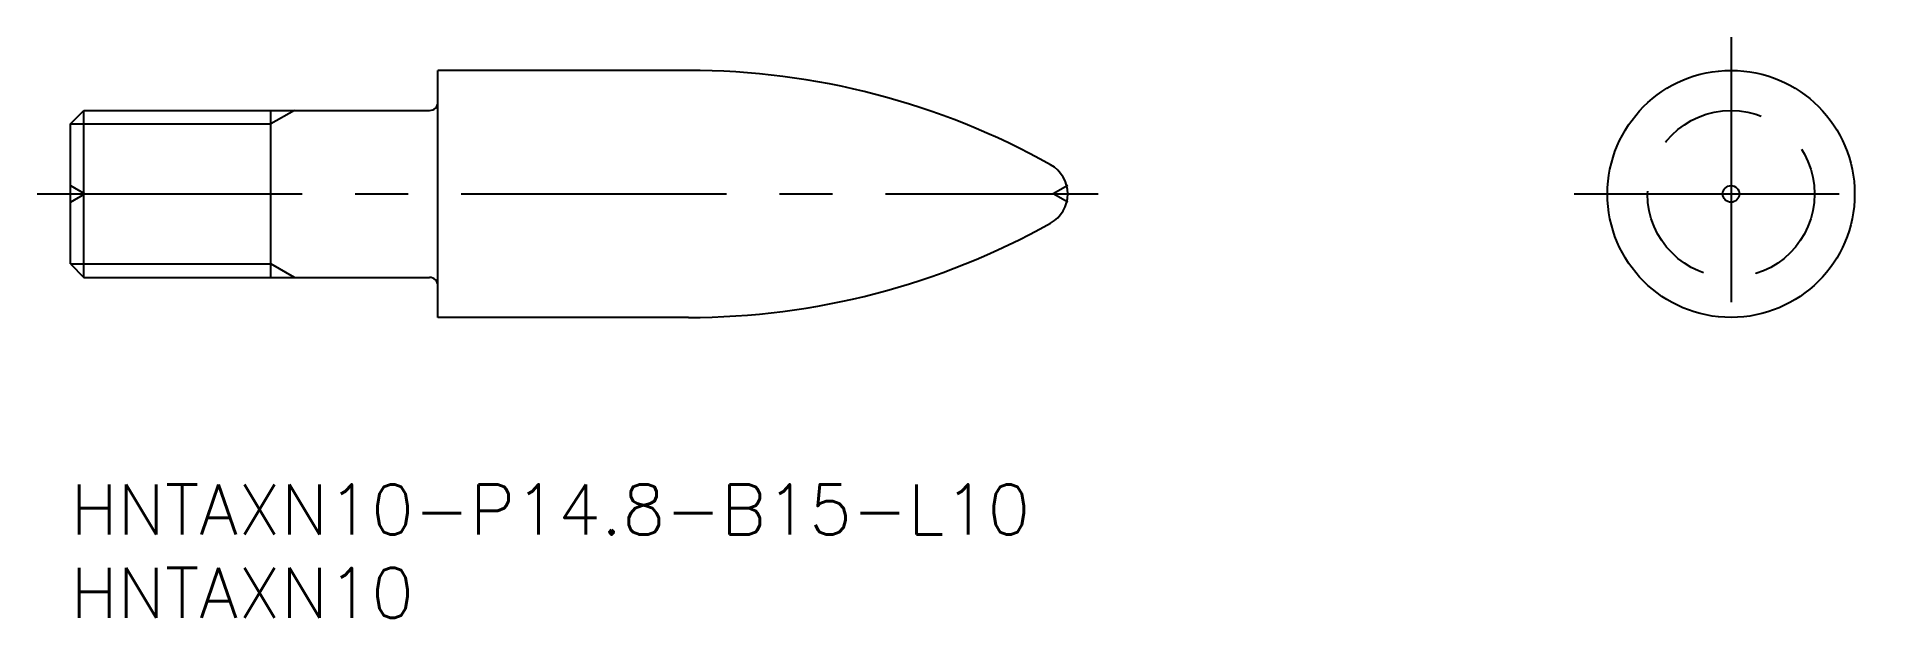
# Model space of a CAD drawing. Extents: x -2 to 109, y -8 to 27.
import ezdxf

# ---------------------------------------------------------------- set-up
doc = ezdxf.new("R2010")
doc.units = 0
doc.header["$LTSCALE"] = 0.5
doc.linetypes.add('CENTER', pattern=[50.8, 31.75, -6.35, 6.35, -6.35])
doc.linetypes.add('DASHED', pattern=[19.05, 12.7, -6.35])
for name, color, linetype in [('MSM_CENTER', 1, 'CENTER'), ('MSM_CONTINUOUS', 7, 'CONTINUOUS'), ('MSM_DASHED', 4, 'DASHED'), ('MSM_NARROW', 5, 'CONTINUOUS'), ('MSM_PART_NUMBER', 7, 'CONTINUOUS')]:
    doc.layers.add(name, color=color, linetype=linetype)
doc.styles.get("Standard").update_dxf_attribs({"font": 'txt.shx', "height": 3, "bigfont": 'bigfont.shx'})

# ---------------------------------------------------------------- blocks, each defined once
blk = doc.blocks.new('*U2')
at = {"layer": 'MSM_PART_NUMBER'}
blk.add_text('HNTAXN10-P14.8-B15-L10', height=3, dxfattribs=at).set_placement((0, -3))
blk = doc.blocks.new('*U3')
at = {"layer": 'MSM_PART_NUMBER'}
blk.add_text('HNTAXN10', height=3, dxfattribs=at).set_placement((0, -8))

msp = doc.modelspace()

# ---------------------------------------------------------------- linework, layer by layer
at = {"layer": 'MSM_CENTER'}
for p, q in [((99.43, 26.8), (99.43, 8)), ((-2, 17.4), (61.54, 17.4)), ((90.03, 17.4), (108.83, 17.4))]:
    msp.add_line(p, q, dxfattribs=at)
at = {"layer": 'MSM_CONTINUOUS'}
for p, q in [((22, 10), (22, 24.8)), ((37, 24.8), (22, 24.8)), ((0, 21.59), (0.81, 22.4)), ((0.81, 22.4), (21.5, 22.4)), ((0.81, 12.4), (0.81, 22.4)), ((12, 12.4), (12, 22.4)), ((0, 13.21), (0, 21.59)), ((0, 13.21), (0.81, 12.4)), ((0.81, 12.4), (21.5, 12.4)), ((37, 10), (22, 10))]:
    msp.add_line(p, q, dxfattribs=at)
for radius in [7.4, 0.5]:
    msp.add_circle((99.43, 17.4), radius, dxfattribs=at)
for centre, radius, start, end in [((37, -19.6), 44.4, 60.7671, 90), ((21.5, 22.9), 0.5, 270, 0), ((57.71, 17.4), 2, 299.2329, 60.7671), ((37, 54.4), 44.4, 270, 299.2329), ((21.5, 11.9), 0.5, 0, 90)]:
    msp.add_arc(centre, radius, start, end, dxfattribs=at)
at = {"layer": 'MSM_DASHED'}
for p, q in [((0, 17.9), (0.87, 17.4)), ((59.71, 17.9), (58.84, 17.4)), ((0, 16.9), (0.87, 17.4)), ((59.71, 16.9), (58.84, 17.4))]:
    msp.add_line(p, q, dxfattribs=at)
msp.add_circle((99.43, 17.4), 5, dxfattribs=at)
at = {"layer": 'MSM_NARROW'}
for p, q in [((13.41, 22.4), (12, 21.59)), ((0, 21.59), (12, 21.59)), ((0, 13.21), (12, 13.21)), ((13.41, 12.4), (12, 13.21))]:
    msp.add_line(p, q, dxfattribs=at)

# ---------------------------------------------------------------- block references
at = {"layer": 'MSM_CONTINUOUS'}
for name in ['*U2', '*U3']:
    msp.add_blockref(name, (0, 0), dxfattribs=at)

doc.saveas('drawing.dxf')
